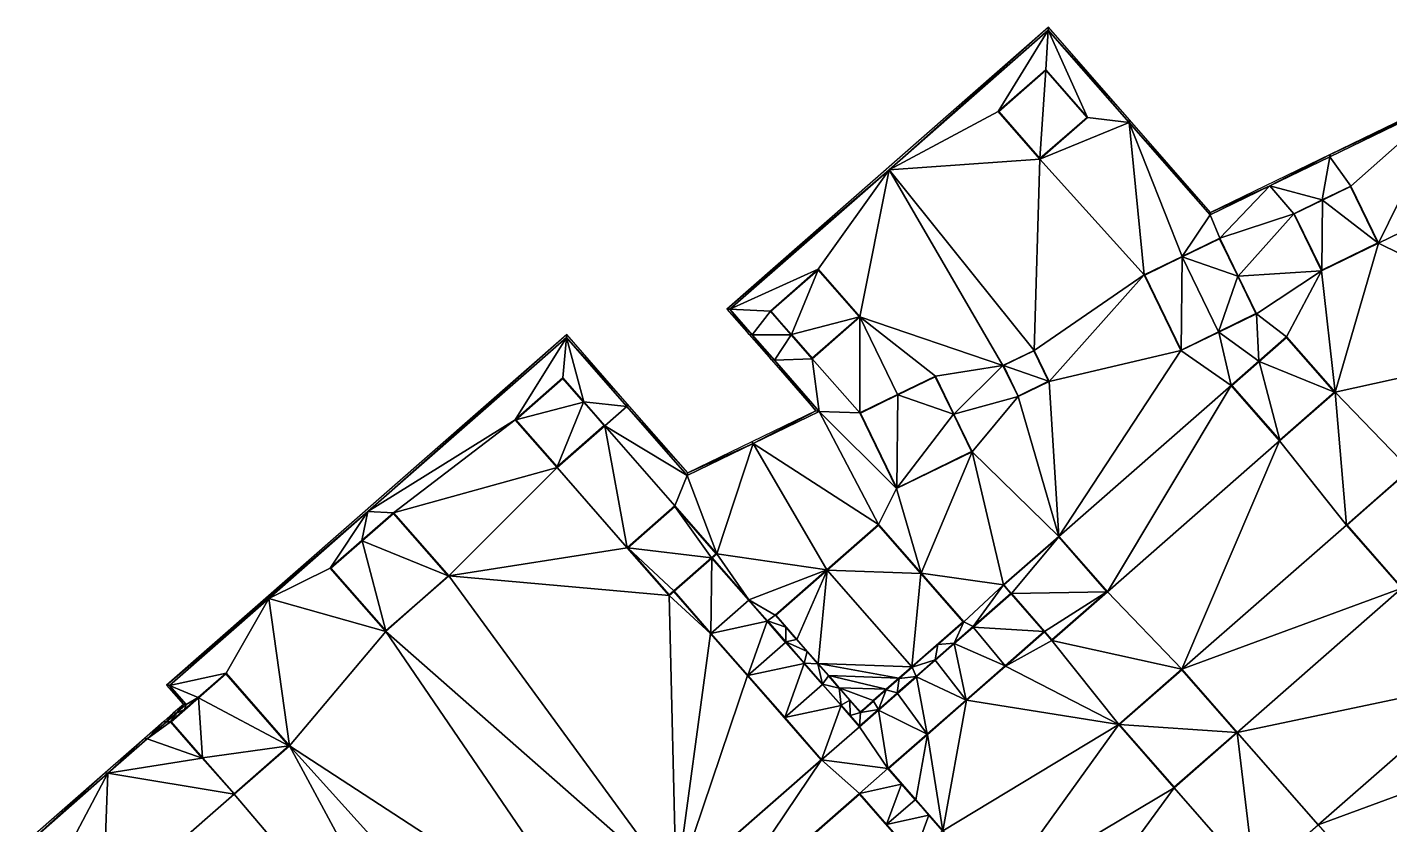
# Model space of a CAD drawing. Header units: metres. Extents: x 217325 to 217429, y 103029 to 103120.
# Drawn here: x 217343.44 to 217376.53, y 103091.67 to 103111.03 of the extents above; entities that cross this region are included whole.
import ezdxf

# ---------------------------------------------------------------- set-up
doc = ezdxf.new("R2010")
doc.units = ezdxf.units.M
doc.layers.add('_fondations', color=7, linetype='Continuous')

msp = doc.modelspace()

# ---------------------------------------------------------------- linework, layer by layer
at = {"layer": '_fondations', "color": 3, "true_color": 0x00ff00}
for points in [[(217364.367, 103107.57, 201.12), (217368.237, 103111.027, 201.12), (217360.43, 103104.188, 201.12)], [(217368.237, 103111.027, 201.12), (217364.367, 103107.57, 201.12), (217368.233, 103110.956, 201.12)], [(217368.237, 103111.027, 201.12), (217368.233, 103110.956, 201.12), (217370.206, 103108.779, 201.12)], [(217367.016, 103108.983, 201.12), (217368.233, 103110.956, 201.12), (217364.367, 103107.57, 201.12)], [(217368.174, 103109.997, 201.12), (217368.233, 103110.956, 201.12), (217367.016, 103108.983, 201.12)], [(217368.233, 103110.956, 201.12), (217368.174, 103109.997, 201.12), (217369.189, 103108.839, 201.12)], [(217369.189, 103108.839, 201.12), (217370.198, 103108.713, 201.12), (217368.233, 103110.956, 201.12)], [(217370.206, 103108.779, 201.12), (217368.233, 103110.956, 201.12), (217370.198, 103108.713, 201.12)], [(217368.173, 103109.983, 200.6), (217368.174, 103109.997, 201.12), (217367.016, 103108.983, 201.12)], [(217367.03, 103108.982, 200.6), (217368.173, 103109.983, 200.6), (217367.016, 103108.983, 201.12)], [(217368.173, 103109.983, 200.6), (217367.03, 103108.982, 200.6), (217368.032, 103107.838, 200.6)], [(217368.173, 103109.983, 200.6), (217368.032, 103107.838, 200.6), (217369.175, 103108.84, 200.6)], [(217368.173, 103109.983, 200.6), (217369.175, 103108.84, 200.6), (217368.174, 103109.997, 201.12)], [(217368.174, 103109.997, 201.12), (217369.175, 103108.84, 200.6), (217369.189, 103108.839, 201.12)], [(217375.581, 103107.172, 201.12), (217377.979, 103109.291, 201.12), (217375.071, 103107.881, 201.12)], [(217375.079, 103107.941, 201.12), (217375.071, 103107.881, 201.12), (217377.979, 103109.291, 201.12)], [(217377.979, 103109.291, 201.12), (217377.983, 103109.349, 201.12), (217375.079, 103107.941, 201.12)], [(217375.581, 103107.172, 201.12), (217376.253, 103105.786, 201.12), (217377.979, 103109.291, 201.12)], [(217376.253, 103105.786, 201.12), (217380.356, 103107.776, 201.12), (217377.979, 103109.291, 201.12)], [(217368.031, 103107.824, 201.12), (217367.016, 103108.983, 201.12), (217364.367, 103107.57, 201.12)], [(217367.03, 103108.982, 200.6), (217367.016, 103108.983, 201.12), (217368.031, 103107.824, 201.12)], [(217368.032, 103107.838, 200.6), (217367.03, 103108.982, 200.6), (217368.031, 103107.824, 201.12)], [(217368.032, 103107.838, 200.6), (217368.031, 103107.824, 201.12), (217369.189, 103108.839, 201.12)], [(217369.189, 103108.839, 201.12), (217368.031, 103107.824, 201.12), (217370.198, 103108.713, 201.12)], [(217368.031, 103107.824, 201.12), (217370.564, 103105.017, 201.12), (217370.198, 103108.713, 201.12)], [(217369.175, 103108.84, 200.6), (217368.032, 103107.838, 200.6), (217369.189, 103108.839, 201.12)], [(217370.198, 103108.713, 201.12), (217372.175, 103106.532, 201.12), (217370.206, 103108.779, 201.12)], [(217371.482, 103105.462, 201.12), (217372.163, 103106.471, 201.12), (217370.198, 103108.713, 201.12)], [(217372.175, 103106.532, 201.12), (217370.198, 103108.713, 201.12), (217372.163, 103106.471, 201.12)], [(217370.198, 103108.713, 201.12), (217370.564, 103105.017, 201.12), (217371.482, 103105.462, 201.12)], [(217367.89, 103103.186, 201.12), (217368.031, 103107.824, 201.12), (217364.367, 103107.57, 201.12)], [(217368.031, 103107.824, 201.12), (217367.89, 103103.186, 201.12), (217370.564, 103105.017, 201.12)], [(217373.617, 103107.176, 201.12), (217375.079, 103107.941, 201.12), (217372.175, 103106.532, 201.12)], [(217373.617, 103107.176, 201.12), (217375.071, 103107.881, 201.12), (217375.079, 103107.941, 201.12)], [(217375.071, 103107.881, 201.12), (217373.617, 103107.176, 201.12), (217374.888, 103106.836, 201.12)], [(217375.581, 103107.172, 201.12), (217375.071, 103107.881, 201.12), (217374.888, 103106.836, 201.12)], [(217376.253, 103105.786, 201.12), (217380.999, 103103.452, 201.12), (217380.356, 103107.776, 201.12)], [(217360.43, 103104.188, 201.12), (217360.501, 103104.184, 201.12), (217364.367, 103107.57, 201.12)], [(217362.645, 103105.155, 201.12), (217364.367, 103107.57, 201.12), (217360.501, 103104.184, 201.12)], [(217362.645, 103105.155, 201.12), (217363.66, 103103.996, 201.12), (217364.367, 103107.57, 201.12)], [(217363.66, 103103.996, 201.12), (217367.134, 103102.819, 201.12), (217364.367, 103107.57, 201.12)], [(217367.134, 103102.819, 201.12), (217367.89, 103103.186, 201.12), (217364.367, 103107.57, 201.12)], [(217372.4, 103105.907, 201.12), (217373.617, 103107.176, 201.12), (217372.163, 103106.471, 201.12)], [(217372.175, 103106.532, 201.12), (217372.163, 103106.471, 201.12), (217373.617, 103107.176, 201.12)], [(217372.4, 103105.907, 201.12), (217374.195, 103106.5, 201.12), (217373.617, 103107.176, 201.12)], [(217373.617, 103107.176, 201.12), (217374.195, 103106.5, 201.12), (217374.888, 103106.836, 201.12)], [(217375.576, 103107.159, 200.6), (217375.581, 103107.172, 201.12), (217374.888, 103106.836, 201.12)], [(217375.576, 103107.159, 200.6), (217374.888, 103106.836, 201.12), (217374.892, 103106.827, 200.6)], [(217376.239, 103105.791, 200.6), (217375.576, 103107.159, 200.6), (217374.892, 103106.827, 200.6)], [(217375.576, 103107.159, 200.6), (217376.239, 103105.791, 200.6), (217375.581, 103107.172, 201.12)], [(217376.239, 103105.791, 200.6), (217376.253, 103105.786, 201.12), (217375.581, 103107.172, 201.12)], [(217374.195, 103106.5, 201.12), (217374.208, 103106.495, 200.6), (217374.888, 103106.836, 201.12)], [(217374.888, 103106.836, 201.12), (217374.208, 103106.495, 200.6), (217374.892, 103106.827, 200.6)], [(217374.208, 103106.495, 200.6), (217374.872, 103105.128, 200.6), (217374.892, 103106.827, 200.6)], [(217374.872, 103105.128, 200.6), (217376.239, 103105.791, 200.6), (217374.892, 103106.827, 200.6)], [(217372.163, 103106.471, 201.12), (217371.482, 103105.462, 201.12), (217372.4, 103105.907, 201.12)], [(217374.195, 103106.5, 201.12), (217372.4, 103105.907, 201.12), (217372.845, 103104.989, 201.12)], [(217374.867, 103105.114, 201.12), (217374.195, 103106.5, 201.12), (217372.845, 103104.989, 201.12)], [(217374.208, 103106.495, 200.6), (217374.195, 103106.5, 201.12), (217374.867, 103105.114, 201.12)], [(217374.872, 103105.128, 200.6), (217374.208, 103106.495, 200.6), (217374.867, 103105.114, 201.12)], [(217372.395, 103105.893, 200.5), (217372.4, 103105.907, 201.12), (217371.482, 103105.462, 201.12)], [(217372.395, 103105.893, 200.5), (217371.482, 103105.462, 201.12), (217371.486, 103105.453, 200.5)], [(217372.395, 103105.893, 200.5), (217371.486, 103105.453, 200.5), (217372.836, 103104.985, 200.5)], [(217372.4, 103105.907, 201.12), (217372.395, 103105.893, 200.5), (217372.845, 103104.989, 201.12)], [(217372.845, 103104.989, 201.12), (217372.395, 103105.893, 200.5), (217372.836, 103104.985, 200.5)], [(217374.872, 103105.128, 200.6), (217374.867, 103105.114, 201.12), (217376.253, 103105.786, 201.12)], [(217376.253, 103105.786, 201.12), (217374.867, 103105.114, 201.12), (217375.198, 103102.167, 201.12)], [(217376.239, 103105.791, 200.6), (217374.872, 103105.128, 200.6), (217376.253, 103105.786, 201.12)], [(217380.999, 103103.452, 201.12), (217376.253, 103105.786, 201.12), (217375.198, 103102.167, 201.12)], [(217370.564, 103105.017, 201.12), (217370.577, 103105.012, 200.5), (217371.482, 103105.462, 201.12)], [(217371.482, 103105.462, 201.12), (217370.577, 103105.012, 200.5), (217371.486, 103105.453, 200.5)], [(217370.577, 103105.012, 200.5), (217371.459, 103103.194, 200.5), (217371.486, 103105.453, 200.5)], [(217371.486, 103105.453, 200.5), (217371.459, 103103.194, 200.5), (217372.368, 103103.635, 200.5)], [(217372.836, 103104.985, 200.5), (217371.486, 103105.453, 200.5), (217372.368, 103103.635, 200.5)], [(217362.645, 103105.155, 201.12), (217360.501, 103104.184, 201.12), (217361.487, 103104.14, 201.12)], [(217361.501, 103104.139, 200.6), (217362.645, 103105.155, 201.12), (217361.487, 103104.14, 201.12)], [(217361.501, 103104.139, 200.6), (217362.644, 103105.14, 200.6), (217362.645, 103105.155, 201.12)], [(217362.644, 103105.14, 200.6), (217361.501, 103104.139, 200.6), (217362.002, 103103.567, 200.6)], [(217363.646, 103103.997, 200.6), (217362.644, 103105.14, 200.6), (217362.002, 103103.567, 200.6)], [(217362.644, 103105.14, 200.6), (217363.66, 103103.996, 201.12), (217362.645, 103105.155, 201.12)], [(217362.644, 103105.14, 200.6), (217363.646, 103103.997, 200.6), (217363.66, 103103.996, 201.12)], [(217373.29, 103104.071, 201.12), (217374.867, 103105.114, 201.12), (217372.845, 103104.989, 201.12)], [(217374.867, 103105.114, 201.12), (217373.29, 103104.071, 201.12), (217374.019, 103103.514, 201.12)], [(217374.867, 103105.114, 201.12), (217374.019, 103103.514, 201.12), (217375.198, 103102.167, 201.12)], [(217367.89, 103103.186, 201.12), (217368.256, 103102.43, 201.12), (217370.564, 103105.017, 201.12)], [(217370.564, 103105.017, 201.12), (217368.256, 103102.43, 201.12), (217371.454, 103103.181, 201.12)], [(217370.577, 103105.012, 200.5), (217370.564, 103105.017, 201.12), (217371.454, 103103.181, 201.12)], [(217371.459, 103103.194, 200.5), (217370.577, 103105.012, 200.5), (217371.454, 103103.181, 201.12)], [(217373.276, 103104.076, 200.5), (217372.836, 103104.985, 200.5), (217372.368, 103103.635, 200.5)], [(217373.276, 103104.076, 200.5), (217372.845, 103104.989, 201.12), (217372.836, 103104.985, 200.5)], [(217373.276, 103104.076, 200.5), (217373.29, 103104.071, 201.12), (217372.845, 103104.989, 201.12)], [(217360.501, 103104.184, 201.12), (217360.43, 103104.188, 201.12), (217360.971, 103103.571, 201.12)], [(217361.487, 103104.14, 201.12), (217360.501, 103104.184, 201.12), (217361.044, 103103.564, 201.12)], [(217360.971, 103103.571, 201.12), (217361.044, 103103.564, 201.12), (217360.501, 103104.184, 201.12)], [(217361.044, 103103.564, 201.12), (217361.994, 103103.561, 201.12), (217361.487, 103104.14, 201.12)], [(217361.501, 103104.139, 200.6), (217361.487, 103104.14, 201.12), (217361.994, 103103.561, 201.12)], [(217361.501, 103104.139, 200.6), (217361.994, 103103.561, 201.12), (217362.002, 103103.567, 200.6)], [(217372.372, 103103.626, 201.12), (217373.276, 103104.076, 200.5), (217372.368, 103103.635, 200.5)], [(217373.276, 103104.076, 200.5), (217372.372, 103103.626, 201.12), (217373.29, 103104.071, 201.12)], [(217373.346, 103102.924, 201.12), (217373.29, 103104.071, 201.12), (217372.372, 103103.626, 201.12)], [(217373.29, 103104.071, 201.12), (217373.346, 103102.924, 201.12), (217374.019, 103103.514, 201.12)], [(217362.502, 103102.996, 200.6), (217363.646, 103103.997, 200.6), (217362.002, 103103.567, 200.6)], [(217363.66, 103103.996, 201.12), (217363.646, 103103.997, 200.6), (217362.501, 103102.981, 201.12)], [(217363.646, 103103.997, 200.6), (217362.502, 103102.996, 200.6), (217362.501, 103102.981, 201.12)], [(217363.66, 103103.996, 201.12), (217362.501, 103102.981, 201.12), (217363.658, 103101.667, 201.12)], [(217363.66, 103103.996, 201.12), (217363.658, 103101.667, 201.12), (217364.576, 103102.112, 201.12)], [(217365.494, 103102.557, 201.12), (217363.66, 103103.996, 201.12), (217364.576, 103102.112, 201.12)], [(217363.66, 103103.996, 201.12), (217365.494, 103102.557, 201.12), (217367.134, 103102.819, 201.12)], [(217356.54, 103103.569, 201.12), (217346.824, 103095.06, 201.12), (217351.715, 103099.277, 201.12)], [(217356.54, 103103.569, 201.12), (217351.715, 103099.277, 201.12), (217356.536, 103103.499, 201.12)], [(217355.291, 103101.501, 201.12), (217356.536, 103103.499, 201.12), (217351.715, 103099.277, 201.12)], [(217356.449, 103102.515, 201.12), (217356.536, 103103.499, 201.12), (217355.291, 103101.501, 201.12)], [(217356.536, 103103.499, 201.12), (217356.449, 103102.515, 201.12), (217356.957, 103101.936, 201.12)], [(217356.54, 103103.569, 201.12), (217356.536, 103103.499, 201.12), (217358.011, 103101.89, 201.12)], [(217356.957, 103101.936, 201.12), (217358.002, 103101.824, 201.12), (217356.536, 103103.499, 201.12)], [(217358.011, 103101.89, 201.12), (217356.536, 103103.499, 201.12), (217358.002, 103101.824, 201.12)], [(217361.511, 103102.954, 201.12), (217361.044, 103103.564, 201.12), (217360.971, 103103.571, 201.12)], [(217361.511, 103102.954, 201.12), (217361.587, 103102.944, 201.12), (217361.044, 103103.564, 201.12)], [(217361.994, 103103.561, 201.12), (217361.044, 103103.564, 201.12), (217361.587, 103102.944, 201.12)], [(217361.587, 103102.944, 201.12), (217362.501, 103102.981, 201.12), (217361.994, 103103.561, 201.12)], [(217361.994, 103103.561, 201.12), (217362.502, 103102.996, 200.6), (217362.002, 103103.567, 200.6)], [(217362.502, 103102.996, 200.6), (217361.994, 103103.561, 201.12), (217362.501, 103102.981, 201.12)], [(217371.454, 103103.181, 201.12), (217372.672, 103102.334, 201.12), (217372.372, 103103.626, 201.12)], [(217371.459, 103103.194, 200.5), (217371.454, 103103.181, 201.12), (217372.372, 103103.626, 201.12)], [(217371.459, 103103.194, 200.5), (217372.372, 103103.626, 201.12), (217372.368, 103103.635, 200.5)], [(217372.372, 103103.626, 201.12), (217372.672, 103102.334, 201.12), (217373.346, 103102.924, 201.12)], [(217374.018, 103103.5, 200.55), (217374.019, 103103.514, 201.12), (217373.346, 103102.924, 201.12)], [(217374.018, 103103.5, 200.55), (217373.346, 103102.924, 201.12), (217373.352, 103102.917, 200.55)], [(217375.184, 103102.168, 200.55), (217374.018, 103103.5, 200.55), (217373.352, 103102.917, 200.55)], [(217374.019, 103103.514, 201.12), (217374.018, 103103.5, 200.55), (217375.198, 103102.167, 201.12)], [(217374.018, 103103.5, 200.55), (217375.184, 103102.168, 200.55), (217375.198, 103102.167, 201.12)], [(217380.999, 103103.452, 201.12), (217375.198, 103102.167, 201.12), (217377.009, 103100.29, 201.12)], [(217367.885, 103103.173, 200.6), (217367.89, 103103.186, 201.12), (217367.134, 103102.819, 201.12)], [(217367.147, 103102.815, 200.6), (217367.885, 103103.173, 200.6), (217367.134, 103102.819, 201.12)], [(217367.885, 103103.173, 200.6), (217367.147, 103102.815, 200.6), (217368.243, 103102.435, 200.6)], [(217367.885, 103103.173, 200.6), (217368.243, 103102.435, 200.6), (217367.89, 103103.186, 201.12)], [(217367.89, 103103.186, 201.12), (217368.243, 103102.435, 200.6), (217368.256, 103102.43, 201.12)], [(217368.256, 103102.43, 201.12), (217368.49, 103098.671, 201.12), (217371.454, 103103.181, 201.12)], [(217371.454, 103103.181, 201.12), (217368.49, 103098.671, 201.12), (217372.672, 103102.334, 201.12)], [(217361.587, 103102.944, 201.12), (217361.511, 103102.954, 201.12), (217362.592, 103101.72, 201.12)], [(217362.501, 103102.981, 201.12), (217361.587, 103102.944, 201.12), (217362.673, 103101.704, 201.12)], [(217362.592, 103101.72, 201.12), (217362.673, 103101.704, 201.12), (217361.587, 103102.944, 201.12)], [(217362.501, 103102.981, 201.12), (217362.673, 103101.704, 201.12), (217363.658, 103101.667, 201.12)], [(217367.134, 103102.819, 201.12), (217365.494, 103102.557, 201.12), (217365.939, 103101.64, 201.12)], [(217367.501, 103102.064, 201.12), (217367.134, 103102.819, 201.12), (217365.939, 103101.64, 201.12)], [(217367.147, 103102.815, 200.6), (217367.134, 103102.819, 201.12), (217367.501, 103102.064, 201.12)], [(217367.147, 103102.815, 200.6), (217367.505, 103102.077, 200.6), (217368.243, 103102.435, 200.6)], [(217367.505, 103102.077, 200.6), (217367.147, 103102.815, 200.6), (217367.501, 103102.064, 201.12)], [(217372.672, 103102.334, 201.12), (217372.687, 103102.333, 200.55), (217373.346, 103102.924, 201.12)], [(217373.346, 103102.924, 201.12), (217372.687, 103102.333, 200.55), (217373.352, 103102.917, 200.55)], [(217372.687, 103102.333, 200.55), (217373.853, 103101.002, 200.55), (217373.352, 103102.917, 200.55)], [(217373.853, 103101.002, 200.55), (217375.184, 103102.168, 200.55), (217373.352, 103102.917, 200.55)], [(217356.448, 103102.501, 200.6), (217356.449, 103102.515, 201.12), (217355.291, 103101.501, 201.12)], [(217355.305, 103101.5, 200.6), (217356.448, 103102.501, 200.6), (217355.291, 103101.501, 201.12)], [(217356.448, 103102.501, 200.6), (217355.305, 103101.5, 200.6), (217356.949, 103101.929, 200.6)], [(217356.449, 103102.515, 201.12), (217356.448, 103102.501, 200.6), (217356.957, 103101.936, 201.12)], [(217356.957, 103101.936, 201.12), (217356.448, 103102.501, 200.6), (217356.949, 103101.929, 200.6)], [(217365.489, 103102.544, 200.5), (217365.494, 103102.557, 201.12), (217364.576, 103102.112, 201.12)], [(217365.489, 103102.544, 200.5), (217364.576, 103102.112, 201.12), (217364.58, 103102.103, 200.5)], [(217365.93, 103101.635, 200.5), (217365.489, 103102.544, 200.5), (217364.58, 103102.103, 200.5)], [(217365.494, 103102.557, 201.12), (217365.489, 103102.544, 200.5), (217365.939, 103101.64, 201.12)], [(217365.939, 103101.64, 201.12), (217365.489, 103102.544, 200.5), (217365.93, 103101.635, 200.5)], [(217367.505, 103102.077, 200.6), (217367.501, 103102.064, 201.12), (217368.256, 103102.43, 201.12)], [(217367.501, 103102.064, 201.12), (217368.49, 103098.671, 201.12), (217368.256, 103102.43, 201.12)], [(217368.243, 103102.435, 200.6), (217367.505, 103102.077, 200.6), (217368.256, 103102.43, 201.12)], [(217363.658, 103101.667, 201.12), (217363.672, 103101.663, 200.5), (217364.576, 103102.112, 201.12)], [(217364.576, 103102.112, 201.12), (217363.672, 103101.663, 200.5), (217364.58, 103102.103, 200.5)], [(217363.672, 103101.663, 200.5), (217364.553, 103099.845, 200.5), (217364.58, 103102.103, 200.5)], [(217364.553, 103099.845, 200.5), (217365.93, 103101.635, 200.5), (217364.58, 103102.103, 200.5)], [(217368.49, 103098.671, 201.12), (217369.669, 103097.325, 201.12), (217372.672, 103102.334, 201.12)], [(217372.672, 103102.334, 201.12), (217369.669, 103097.325, 201.12), (217373.852, 103100.988, 201.12)], [(217373.853, 103101.002, 200.55), (217372.672, 103102.334, 201.12), (217373.852, 103100.988, 201.12)], [(217373.853, 103101.002, 200.55), (217372.687, 103102.333, 200.55), (217372.672, 103102.334, 201.12)], [(217375.184, 103102.168, 200.55), (217373.853, 103101.002, 200.55), (217373.852, 103100.988, 201.12)], [(217375.184, 103102.168, 200.55), (217373.852, 103100.988, 201.12), (217375.198, 103102.167, 201.12)], [(217375.198, 103102.167, 201.12), (217373.852, 103100.988, 201.12), (217375.474, 103098.946, 201.12)], [(217377.009, 103100.29, 201.12), (217375.198, 103102.167, 201.12), (217375.474, 103098.946, 201.12)], [(217355.305, 103101.5, 200.6), (217356.306, 103100.356, 200.6), (217356.949, 103101.929, 200.6)], [(217356.306, 103100.356, 200.6), (217357.45, 103101.358, 200.6), (217356.949, 103101.929, 200.6)], [(217357.45, 103101.358, 200.6), (217356.957, 103101.936, 201.12), (217356.949, 103101.929, 200.6)], [(217357.45, 103101.358, 200.6), (217357.464, 103101.357, 201.12), (217356.957, 103101.936, 201.12)], [(217358.002, 103101.824, 201.12), (217356.957, 103101.936, 201.12), (217357.464, 103101.357, 201.12)], [(217357.464, 103101.357, 201.12), (217359.469, 103100.15, 201.12), (217358.002, 103101.824, 201.12)], [(217358.002, 103101.824, 201.12), (217359.481, 103100.212, 201.12), (217358.011, 103101.89, 201.12)], [(217359.481, 103100.212, 201.12), (217358.002, 103101.824, 201.12), (217359.469, 103100.15, 201.12)], [(217366.384, 103100.722, 201.12), (217367.501, 103102.064, 201.12), (217365.939, 103101.64, 201.12)], [(217366.384, 103100.722, 201.12), (217368.49, 103098.671, 201.12), (217367.501, 103102.064, 201.12)], [(217352.335, 103099.244, 201.12), (217355.291, 103101.501, 201.12), (217351.715, 103099.277, 201.12)], [(217355.291, 103101.501, 201.12), (217352.335, 103099.244, 201.12), (217356.305, 103100.342, 201.12)], [(217355.305, 103101.5, 200.6), (217355.291, 103101.501, 201.12), (217356.305, 103100.342, 201.12)], [(217356.306, 103100.356, 200.6), (217355.305, 103101.5, 200.6), (217356.305, 103100.342, 201.12)], [(217361.071, 103100.927, 201.12), (217362.592, 103101.72, 201.12), (217361.036, 103100.966, 201.12)], [(217362.673, 103101.704, 201.12), (217362.592, 103101.72, 201.12), (217361.071, 103100.927, 201.12)], [(217364.115, 103098.961, 201.12), (217362.673, 103101.704, 201.12), (217361.071, 103100.927, 201.12)], [(217362.673, 103101.704, 201.12), (217364.115, 103098.961, 201.12), (217364.548, 103099.832, 201.12)], [(217363.658, 103101.667, 201.12), (217362.673, 103101.704, 201.12), (217364.548, 103099.832, 201.12)], [(217363.672, 103101.663, 200.5), (217363.658, 103101.667, 201.12), (217364.548, 103099.832, 201.12)], [(217364.553, 103099.845, 200.5), (217363.672, 103101.663, 200.5), (217364.548, 103099.832, 201.12)], [(217364.553, 103099.845, 200.5), (217366.371, 103100.727, 200.5), (217365.93, 103101.635, 200.5)], [(217366.371, 103100.727, 200.5), (217365.939, 103101.64, 201.12), (217365.93, 103101.635, 200.5)], [(217366.371, 103100.727, 200.5), (217366.384, 103100.722, 201.12), (217365.939, 103101.64, 201.12)], [(217356.306, 103100.356, 200.6), (217356.305, 103100.342, 201.12), (217357.464, 103101.357, 201.12)], [(217356.305, 103100.342, 201.12), (217358.012, 103098.394, 201.12), (217357.464, 103101.357, 201.12)], [(217357.45, 103101.358, 200.6), (217356.306, 103100.356, 200.6), (217357.464, 103101.357, 201.12)], [(217359.17, 103099.409, 201.12), (217359.469, 103100.15, 201.12), (217357.464, 103101.357, 201.12)], [(217358.012, 103098.394, 201.12), (217359.17, 103099.409, 201.12), (217357.464, 103101.357, 201.12)], [(217359.481, 103100.212, 201.12), (217359.469, 103100.15, 201.12), (217361.071, 103100.927, 201.12)], [(217359.469, 103100.15, 201.12), (217360.185, 103098.25, 201.12), (217361.071, 103100.927, 201.12)], [(217359.481, 103100.212, 201.12), (217361.071, 103100.927, 201.12), (217361.036, 103100.966, 201.12)], [(217361.071, 103100.927, 201.12), (217360.185, 103098.25, 201.12), (217362.859, 103097.86, 201.12)], [(217364.115, 103098.961, 201.12), (217361.071, 103100.927, 201.12), (217362.859, 103097.86, 201.12)], [(217373.852, 103100.988, 201.12), (217369.669, 103097.325, 201.12), (217371.48, 103095.447, 201.12)], [(217373.852, 103100.988, 201.12), (217371.48, 103095.447, 201.12), (217375.474, 103098.946, 201.12)], [(217366.384, 103100.722, 201.12), (217364.548, 103099.832, 201.12), (217365.15, 103097.78, 201.12)], [(217364.553, 103099.845, 200.5), (217364.548, 103099.832, 201.12), (217366.384, 103100.722, 201.12)], [(217366.371, 103100.727, 200.5), (217364.553, 103099.845, 200.5), (217366.384, 103100.722, 201.12)], [(217367.143, 103097.492, 201.12), (217366.384, 103100.722, 201.12), (217365.15, 103097.78, 201.12)], [(217367.143, 103097.492, 201.12), (217368.49, 103098.671, 201.12), (217366.384, 103100.722, 201.12)], [(217352.335, 103099.244, 201.12), (217353.679, 103097.71, 201.12), (217356.305, 103100.342, 201.12)], [(217353.679, 103097.71, 201.12), (217358.012, 103098.394, 201.12), (217356.305, 103100.342, 201.12)], [(217360.185, 103098.25, 201.12), (217359.469, 103100.15, 201.12), (217359.17, 103099.409, 201.12)], [(217377.008, 103100.276, 200.65), (217377.009, 103100.29, 201.12), (217375.474, 103098.946, 201.12)], [(217375.488, 103098.945, 200.65), (217377.008, 103100.276, 200.65), (217375.474, 103098.946, 201.12)], [(217377.008, 103100.276, 200.65), (217375.488, 103098.945, 200.65), (217376.819, 103097.425, 200.65)], [(217364.548, 103099.832, 201.12), (217364.115, 103098.961, 201.12), (217365.15, 103097.78, 201.12)], [(217351.715, 103099.277, 201.12), (217346.824, 103095.06, 201.12), (217349.305, 103097.166, 201.12)], [(217350.8, 103097.9, 201.12), (217351.715, 103099.277, 201.12), (217349.305, 103097.166, 201.12)], [(217351.715, 103099.277, 201.12), (217350.8, 103097.9, 201.12), (217351.568, 103098.572, 201.12)], [(217351.715, 103099.277, 201.12), (217351.568, 103098.572, 201.12), (217352.335, 103099.244, 201.12)], [(217352.334, 103099.23, 200.5), (217352.335, 103099.244, 201.12), (217351.568, 103098.572, 201.12)], [(217352.334, 103099.23, 200.5), (217351.568, 103098.572, 201.12), (217351.574, 103098.565, 200.5)], [(217353.665, 103097.711, 200.5), (217352.334, 103099.23, 200.5), (217351.574, 103098.565, 200.5)], [(217352.334, 103099.23, 200.5), (217353.665, 103097.711, 200.5), (217352.335, 103099.244, 201.12)], [(217352.335, 103099.244, 201.12), (217353.665, 103097.711, 200.5), (217353.679, 103097.71, 201.12)], [(217358.026, 103098.393, 200.6), (217359.17, 103099.409, 201.12), (217358.012, 103098.394, 201.12)], [(217358.026, 103098.393, 200.6), (217359.169, 103099.394, 200.6), (217359.17, 103099.409, 201.12)], [(217359.169, 103099.394, 200.6), (217358.026, 103098.393, 200.6), (217360.058, 103098.152, 200.6)], [(217359.169, 103099.394, 200.6), (217360.185, 103098.25, 201.12), (217359.17, 103099.409, 201.12)], [(217359.169, 103099.394, 200.6), (217360.171, 103098.251, 200.6), (217360.185, 103098.25, 201.12)], [(217360.171, 103098.251, 200.6), (217359.169, 103099.394, 200.6), (217360.058, 103098.152, 200.6)], [(217364.114, 103098.947, 200.15), (217364.115, 103098.961, 201.12), (217362.859, 103097.86, 201.12)], [(217364.114, 103098.947, 200.15), (217362.859, 103097.86, 201.12), (217362.866, 103097.853, 200.15)], [(217364.114, 103098.947, 200.15), (217362.866, 103097.853, 200.15), (217365.142, 103097.773, 200.15)], [(217364.115, 103098.961, 201.12), (217364.114, 103098.947, 200.15), (217365.15, 103097.78, 201.12)], [(217365.15, 103097.78, 201.12), (217364.114, 103098.947, 200.15), (217365.142, 103097.773, 200.15)], [(217375.474, 103098.946, 201.12), (217371.48, 103095.447, 201.12), (217376.818, 103097.411, 201.12)], [(217375.488, 103098.945, 200.65), (217375.474, 103098.946, 201.12), (217376.818, 103097.411, 201.12)], [(217376.819, 103097.425, 200.65), (217375.488, 103098.945, 200.65), (217376.818, 103097.411, 201.12)], [(217350.8, 103097.9, 201.12), (217350.815, 103097.899, 200.5), (217351.568, 103098.572, 201.12)], [(217351.568, 103098.572, 201.12), (217350.815, 103097.899, 200.5), (217351.574, 103098.565, 200.5)], [(217350.815, 103097.899, 200.5), (217352.145, 103096.38, 200.5), (217351.574, 103098.565, 200.5)], [(217352.145, 103096.38, 200.5), (217353.665, 103097.711, 200.5), (217351.574, 103098.565, 200.5)], [(217367.157, 103097.491, 200.45), (217368.49, 103098.671, 201.12), (217367.143, 103097.492, 201.12)], [(217367.157, 103097.491, 200.45), (217368.489, 103098.657, 200.45), (217368.49, 103098.671, 201.12)], [(217368.489, 103098.657, 200.45), (217367.157, 103097.491, 200.45), (217367.339, 103097.284, 200.45)], [(217369.655, 103097.326, 200.45), (217368.489, 103098.657, 200.45), (217367.339, 103097.284, 200.45)], [(217368.489, 103098.657, 200.45), (217369.669, 103097.325, 201.12), (217368.49, 103098.671, 201.12)], [(217368.489, 103098.657, 200.45), (217369.655, 103097.326, 200.45), (217369.669, 103097.325, 201.12)], [(217359.026, 103097.235, 201.12), (217358.012, 103098.394, 201.12), (217353.679, 103097.71, 201.12)], [(217359.027, 103097.249, 200.6), (217358.026, 103098.393, 200.6), (217358.012, 103098.394, 201.12)], [(217359.027, 103097.249, 200.6), (217358.012, 103098.394, 201.12), (217359.026, 103097.235, 201.12)], [(217360.058, 103098.152, 200.6), (217358.026, 103098.393, 200.6), (217359.14, 103097.348, 200.6)], [(217358.026, 103098.393, 200.6), (217359.027, 103097.249, 200.6), (217359.14, 103097.348, 200.6)], [(217359.147, 103097.341, 200.75), (217360.058, 103098.152, 200.6), (217359.14, 103097.348, 200.6)], [(217359.147, 103097.341, 200.75), (217360.065, 103098.145, 200.75), (217360.058, 103098.152, 200.6)], [(217360.065, 103098.145, 200.75), (217359.147, 103097.341, 200.75), (217360.043, 103096.318, 200.75)], [(217360.961, 103097.122, 200.75), (217360.065, 103098.145, 200.75), (217360.043, 103096.318, 200.75)], [(217360.072, 103098.151, 201.12), (217360.171, 103098.251, 200.6), (217360.058, 103098.152, 200.6)], [(217360.065, 103098.145, 200.75), (217360.072, 103098.151, 201.12), (217360.058, 103098.152, 200.6)], [(217360.072, 103098.151, 201.12), (217360.065, 103098.145, 200.75), (217360.966, 103097.13, 201.12)], [(217360.065, 103098.145, 200.75), (217360.961, 103097.122, 200.75), (217360.966, 103097.13, 201.12)], [(217360.171, 103098.251, 200.6), (217360.072, 103098.151, 201.12), (217360.185, 103098.25, 201.12)], [(217360.185, 103098.25, 201.12), (217360.072, 103098.151, 201.12), (217360.966, 103097.13, 201.12)], [(217360.185, 103098.25, 201.12), (217360.966, 103097.13, 201.12), (217362.859, 103097.86, 201.12)], [(217352.145, 103096.366, 201.12), (217350.8, 103097.9, 201.12), (217349.305, 103097.166, 201.12)], [(217350.815, 103097.899, 200.5), (217350.8, 103097.9, 201.12), (217352.145, 103096.366, 201.12)], [(217352.145, 103096.38, 200.5), (217350.815, 103097.899, 200.5), (217352.145, 103096.366, 201.12)], [(217360.966, 103097.13, 201.12), (217361.603, 103096.76, 201.12), (217362.859, 103097.86, 201.12)], [(217361.617, 103096.759, 200.15), (217362.859, 103097.86, 201.12), (217361.603, 103096.76, 201.12)], [(217362.859, 103097.86, 201.12), (217361.617, 103096.759, 200.15), (217362.866, 103097.853, 200.15)], [(217362.866, 103097.853, 200.15), (217361.617, 103096.759, 200.15), (217362.131, 103096.172, 200.15)], [(217362.866, 103097.853, 200.15), (217362.131, 103096.172, 200.15), (217362.645, 103095.586, 200.15)], [(217364.921, 103095.506, 200.15), (217362.866, 103097.853, 200.15), (217362.645, 103095.586, 200.15)], [(217365.142, 103097.773, 200.15), (217362.866, 103097.853, 200.15), (217364.921, 103095.506, 200.15)], [(217366.17, 103096.6, 200.15), (217365.15, 103097.78, 201.12), (217365.142, 103097.773, 200.15)], [(217366.17, 103096.6, 200.15), (217366.184, 103096.599, 201.12), (217365.15, 103097.78, 201.12)], [(217367.143, 103097.492, 201.12), (217365.15, 103097.78, 201.12), (217366.184, 103096.599, 201.12)], [(217353.665, 103097.711, 200.5), (217352.145, 103096.38, 200.5), (217353.679, 103097.71, 201.12)], [(217352.145, 103096.38, 200.5), (217352.145, 103096.366, 201.12), (217353.679, 103097.71, 201.12)], [(217353.679, 103097.71, 201.12), (217352.145, 103096.366, 201.12), (217359.196, 103090.166, 201.12)], [(217359.026, 103097.235, 201.12), (217353.679, 103097.71, 201.12), (217359.196, 103090.166, 201.12)], [(217365.142, 103097.773, 200.15), (217364.921, 103095.506, 200.15), (217366.17, 103096.6, 200.15)], [(217367.143, 103097.492, 201.12), (217366.184, 103096.599, 201.12), (217366.406, 103096.48, 201.12)], [(217367.325, 103097.285, 201.12), (217367.143, 103097.492, 201.12), (217366.406, 103096.48, 201.12)], [(217367.157, 103097.491, 200.45), (217367.143, 103097.492, 201.12), (217367.325, 103097.285, 201.12)], [(217367.157, 103097.491, 200.45), (217367.325, 103097.285, 201.12), (217367.339, 103097.284, 200.45)], [(217346.824, 103095.06, 201.12), (217346.895, 103095.055, 201.12), (217349.305, 103097.166, 201.12)], [(217346.895, 103095.055, 201.12), (217348.268, 103095.35, 201.12), (217349.305, 103097.166, 201.12)], [(217348.268, 103095.35, 201.12), (217349.81, 103093.59, 201.12), (217349.305, 103097.166, 201.12)], [(217349.81, 103093.59, 201.12), (217352.145, 103096.366, 201.12), (217349.305, 103097.166, 201.12)], [(217359.027, 103097.249, 200.6), (217359.026, 103097.235, 201.12), (217359.139, 103097.334, 201.12)], [(217359.139, 103097.334, 201.12), (217359.026, 103097.235, 201.12), (217360.034, 103096.313, 201.12)], [(217359.026, 103097.235, 201.12), (217359.196, 103090.166, 201.12), (217360.034, 103096.313, 201.12)], [(217359.027, 103097.249, 200.6), (217359.139, 103097.334, 201.12), (217359.14, 103097.348, 200.6)], [(217359.139, 103097.334, 201.12), (217359.147, 103097.341, 200.75), (217359.14, 103097.348, 200.6)], [(217359.147, 103097.341, 200.75), (217359.139, 103097.334, 201.12), (217360.034, 103096.313, 201.12)], [(217360.043, 103096.318, 200.75), (217359.147, 103097.341, 200.75), (217360.034, 103096.313, 201.12)], [(217360.961, 103097.122, 200.75), (217360.043, 103096.318, 200.75), (217361.409, 103096.61, 200.75)], [(217360.966, 103097.13, 201.12), (217360.961, 103097.122, 200.75), (217361.414, 103096.619, 201.12)], [(217361.414, 103096.619, 201.12), (217360.961, 103097.122, 200.75), (217361.409, 103096.61, 200.75)], [(217361.603, 103096.76, 201.12), (217360.966, 103097.13, 201.12), (217361.414, 103096.619, 201.12)], [(217367.331, 103097.277, 200.75), (217367.325, 103097.285, 201.12), (217366.406, 103096.48, 201.12)], [(217366.411, 103096.471, 200.75), (217367.331, 103097.277, 200.75), (217366.406, 103096.48, 201.12)], [(217368.135, 103096.36, 200.75), (217367.331, 103097.277, 200.75), (217366.411, 103096.471, 200.75)], [(217367.325, 103097.285, 201.12), (217367.331, 103097.277, 200.75), (217367.339, 103097.284, 200.45)], [(217367.339, 103097.284, 200.45), (217367.331, 103097.277, 200.75), (217368.142, 103096.366, 200.45)], [(217367.331, 103097.277, 200.75), (217368.135, 103096.36, 200.75), (217368.142, 103096.366, 200.45)], [(217369.655, 103097.326, 200.45), (217367.339, 103097.284, 200.45), (217368.142, 103096.366, 200.45)], [(217368.324, 103096.159, 200.45), (217369.655, 103097.326, 200.45), (217368.142, 103096.366, 200.45)], [(217369.655, 103097.326, 200.45), (217368.324, 103096.159, 200.45), (217368.323, 103096.145, 201.12)], [(217369.655, 103097.326, 200.45), (217368.323, 103096.145, 201.12), (217369.669, 103097.325, 201.12)], [(217369.669, 103097.325, 201.12), (217368.323, 103096.145, 201.12), (217371.48, 103095.447, 201.12)], [(217371.48, 103095.447, 201.12), (217372.824, 103093.913, 201.12), (217376.818, 103097.411, 201.12)], [(217376.818, 103097.411, 201.12), (217372.824, 103093.913, 201.12), (217378.782, 103095.169, 201.12)], [(217360.043, 103096.318, 200.75), (217360.939, 103095.295, 200.75), (217361.409, 103096.61, 200.75)], [(217360.939, 103095.295, 200.75), (217361.857, 103096.098, 200.75), (217361.409, 103096.61, 200.75)], [(217361.409, 103096.61, 200.75), (217361.861, 103096.109, 201.12), (217361.414, 103096.619, 201.12)], [(217361.857, 103096.098, 200.75), (217361.861, 103096.109, 201.12), (217361.409, 103096.61, 200.75)], [(217361.414, 103096.619, 201.12), (217361.861, 103096.465, 201.12), (217361.603, 103096.76, 201.12)], [(217361.861, 103096.465, 201.12), (217361.414, 103096.619, 201.12), (217361.861, 103096.109, 201.12)], [(217361.617, 103096.759, 200.15), (217361.603, 103096.76, 201.12), (217361.861, 103096.465, 201.12)], [(217361.861, 103096.465, 201.12), (217362.131, 103096.172, 200.15), (217361.617, 103096.759, 200.15)], [(217361.861, 103096.109, 201.12), (217362.12, 103096.17, 201.12), (217361.861, 103096.465, 201.12)], [(217361.861, 103096.465, 201.12), (217362.12, 103096.17, 201.12), (217362.131, 103096.172, 200.15)], [(217365.556, 103096.048, 201.12), (217366.17, 103096.6, 200.15), (217364.921, 103095.506, 200.15)], [(217366.17, 103096.6, 200.15), (217365.556, 103096.048, 201.12), (217366.184, 103096.599, 201.12)], [(217365.946, 103096.078, 201.12), (217366.184, 103096.599, 201.12), (217365.556, 103096.048, 201.12)], [(217366.184, 103096.599, 201.12), (217365.946, 103096.078, 201.12), (217366.406, 103096.48, 201.12)], [(217366.411, 103096.471, 200.75), (217366.406, 103096.48, 201.12), (217365.946, 103096.078, 201.12)], [(217366.411, 103096.471, 200.75), (217365.946, 103096.078, 201.12), (217365.95, 103096.068, 200.75)], [(217366.411, 103096.471, 200.75), (217365.95, 103096.068, 200.75), (217367.186, 103095.529, 200.75)], [(217368.135, 103096.36, 200.75), (217366.411, 103096.471, 200.75), (217367.186, 103095.529, 200.75)], [(217352.145, 103096.366, 201.12), (217349.81, 103093.59, 201.12), (217357.436, 103088.624, 201.12)], [(217359.196, 103090.166, 201.12), (217352.145, 103096.366, 201.12), (217357.436, 103088.624, 201.12)], [(217359.196, 103090.166, 201.12), (217360.928, 103095.292, 201.12), (217360.034, 103096.313, 201.12)], [(217360.928, 103095.292, 201.12), (217360.043, 103096.318, 200.75), (217360.034, 103096.313, 201.12)], [(217360.928, 103095.292, 201.12), (217360.939, 103095.295, 200.75), (217360.043, 103096.318, 200.75)], [(217362.12, 103096.17, 201.12), (217361.861, 103096.109, 201.12), (217362.379, 103095.874, 201.12)], [(217362.131, 103096.172, 200.15), (217362.12, 103096.17, 201.12), (217362.379, 103095.874, 201.12)], [(217362.379, 103095.874, 201.12), (217362.645, 103095.586, 200.15), (217362.131, 103096.172, 200.15)], [(217368.135, 103096.36, 200.75), (217367.186, 103095.529, 200.75), (217367.195, 103095.523, 201.12)], [(217368.142, 103096.352, 201.12), (217368.135, 103096.36, 200.75), (217367.195, 103095.523, 201.12)], [(217368.323, 103096.145, 201.12), (217368.142, 103096.352, 201.12), (217367.195, 103095.523, 201.12)], [(217369.945, 103094.103, 201.12), (217368.323, 103096.145, 201.12), (217367.195, 103095.523, 201.12)], [(217368.135, 103096.36, 200.75), (217368.142, 103096.352, 201.12), (217368.142, 103096.366, 200.45)], [(217368.142, 103096.352, 201.12), (217368.324, 103096.159, 200.45), (217368.142, 103096.366, 200.45)], [(217368.324, 103096.159, 200.45), (217368.142, 103096.352, 201.12), (217368.323, 103096.145, 201.12)], [(217371.48, 103095.447, 201.12), (217368.323, 103096.145, 201.12), (217369.945, 103094.103, 201.12)], [(217361.857, 103096.098, 200.75), (217360.939, 103095.295, 200.75), (217362.305, 103095.587, 200.75)], [(217361.857, 103096.098, 200.75), (217362.308, 103095.598, 201.12), (217361.861, 103096.109, 201.12)], [(217361.857, 103096.098, 200.75), (217362.305, 103095.587, 200.75), (217362.308, 103095.598, 201.12)], [(217362.379, 103095.874, 201.12), (217361.861, 103096.109, 201.12), (217362.308, 103095.598, 201.12)], [(217362.308, 103095.598, 201.12), (217362.637, 103095.579, 201.12), (217362.379, 103095.874, 201.12)], [(217362.637, 103095.579, 201.12), (217362.645, 103095.586, 200.15), (217362.379, 103095.874, 201.12)], [(217364.921, 103095.506, 200.15), (217364.928, 103095.498, 201.12), (217365.556, 103096.048, 201.12)], [(217365.487, 103095.676, 201.12), (217365.556, 103096.048, 201.12), (217364.928, 103095.498, 201.12)], [(217365.556, 103096.048, 201.12), (217365.487, 103095.676, 201.12), (217365.946, 103096.078, 201.12)], [(217365.95, 103096.068, 200.75), (217365.946, 103096.078, 201.12), (217365.487, 103095.676, 201.12)], [(217365.487, 103095.676, 201.12), (217365.49, 103095.665, 200.75), (217365.95, 103096.068, 200.75)], [(217365.49, 103095.665, 200.75), (217366.237, 103094.698, 200.75), (217365.95, 103096.068, 200.75)], [(217365.95, 103096.068, 200.75), (217366.237, 103094.698, 200.75), (217367.186, 103095.529, 200.75)], [(217360.939, 103095.295, 200.75), (217361.835, 103094.272, 200.75), (217362.305, 103095.587, 200.75)], [(217361.835, 103094.272, 200.75), (217362.753, 103095.075, 200.75), (217362.305, 103095.587, 200.75)], [(217362.305, 103095.587, 200.75), (217362.755, 103095.088, 201.12), (217362.308, 103095.598, 201.12)], [(217362.753, 103095.075, 200.75), (217362.755, 103095.088, 201.12), (217362.305, 103095.587, 200.75)], [(217362.637, 103095.579, 201.12), (217362.308, 103095.598, 201.12), (217362.755, 103095.088, 201.12)], [(217362.645, 103095.586, 200.15), (217362.637, 103095.579, 201.12), (217362.902, 103095.292, 200.15)], [(217362.637, 103095.579, 201.12), (217362.755, 103095.088, 201.12), (217362.896, 103095.284, 201.12)], [(217362.637, 103095.579, 201.12), (217362.896, 103095.284, 201.12), (217362.902, 103095.292, 200.15)], [(217364.609, 103095.232, 200.15), (217362.645, 103095.586, 200.15), (217362.902, 103095.292, 200.15)], [(217364.921, 103095.506, 200.15), (217362.645, 103095.586, 200.15), (217364.609, 103095.232, 200.15)], [(217364.928, 103095.498, 201.12), (217364.921, 103095.506, 200.15), (217364.609, 103095.232, 200.15)], [(217364.614, 103095.223, 201.12), (217364.928, 103095.498, 201.12), (217364.609, 103095.232, 200.15)], [(217365.028, 103095.273, 201.12), (217364.928, 103095.498, 201.12), (217364.614, 103095.223, 201.12)], [(217364.928, 103095.498, 201.12), (217365.028, 103095.273, 201.12), (217365.487, 103095.676, 201.12)], [(217365.49, 103095.665, 200.75), (217365.487, 103095.676, 201.12), (217365.028, 103095.273, 201.12)], [(217365.49, 103095.665, 200.75), (217365.028, 103095.273, 201.12), (217365.03, 103095.262, 200.75)], [(217366.237, 103094.698, 200.75), (217365.49, 103095.665, 200.75), (217365.03, 103095.262, 200.75)], [(217366.237, 103094.698, 200.75), (217366.248, 103094.693, 201.12), (217367.186, 103095.529, 200.75)], [(217367.186, 103095.529, 200.75), (217366.248, 103094.693, 201.12), (217367.195, 103095.523, 201.12)], [(217366.248, 103094.693, 201.12), (217369.945, 103094.103, 201.12), (217367.195, 103095.523, 201.12)], [(217348.268, 103095.35, 201.12), (217346.895, 103095.055, 201.12), (217347.595, 103094.761, 201.12)], [(217348.267, 103095.336, 200.55), (217348.268, 103095.35, 201.12), (217347.595, 103094.761, 201.12)], [(217347.602, 103094.753, 200.55), (217348.267, 103095.336, 200.55), (217347.595, 103094.761, 201.12)], [(217349.796, 103093.591, 200.55), (217348.267, 103095.336, 200.55), (217347.602, 103094.753, 200.55)], [(217348.267, 103095.336, 200.55), (217349.796, 103093.591, 200.55), (217348.268, 103095.35, 201.12)], [(217348.268, 103095.35, 201.12), (217349.796, 103093.591, 200.55), (217349.81, 103093.59, 201.12)], [(217359.196, 103090.166, 201.12), (217362.717, 103093.249, 201.12), (217360.928, 103095.292, 201.12)], [(217361.835, 103094.272, 200.75), (217360.939, 103095.295, 200.75), (217360.928, 103095.292, 201.12)], [(217361.835, 103094.272, 200.75), (217360.928, 103095.292, 201.12), (217362.717, 103093.249, 201.12)], [(217362.755, 103095.088, 201.12), (217363.154, 103094.989, 201.12), (217362.896, 103095.284, 201.12)], [(217362.896, 103095.284, 201.12), (217363.159, 103094.999, 200.15), (217362.902, 103095.292, 200.15)], [(217363.159, 103094.999, 200.15), (217362.896, 103095.284, 201.12), (217363.154, 103094.989, 201.12)], [(217363.159, 103094.999, 200.15), (217364.297, 103094.959, 200.15), (217362.902, 103095.292, 200.15)], [(217364.297, 103094.959, 200.15), (217364.609, 103095.232, 200.15), (217362.902, 103095.292, 200.15)], [(217364.297, 103094.959, 200.15), (217364.614, 103095.223, 201.12), (217364.609, 103095.232, 200.15)], [(217364.297, 103094.959, 200.15), (217364.3, 103094.948, 201.12), (217364.614, 103095.223, 201.12)], [(217364.568, 103094.871, 201.12), (217364.614, 103095.223, 201.12), (217364.3, 103094.948, 201.12)], [(217364.614, 103095.223, 201.12), (217364.568, 103094.871, 201.12), (217365.028, 103095.273, 201.12)], [(217365.03, 103095.262, 200.75), (217365.028, 103095.273, 201.12), (217364.568, 103094.871, 201.12)], [(217364.568, 103094.871, 201.12), (217364.569, 103094.859, 200.75), (217365.03, 103095.262, 200.75)], [(217364.569, 103094.859, 200.75), (217365.289, 103093.867, 200.75), (217365.03, 103095.262, 200.75)], [(217365.03, 103095.262, 200.75), (217365.289, 103093.867, 200.75), (217366.237, 103094.698, 200.75)], [(217369.959, 103094.102, 200.65), (217371.48, 103095.447, 201.12), (217369.945, 103094.103, 201.12)], [(217369.959, 103094.102, 200.65), (217371.479, 103095.433, 200.65), (217371.48, 103095.447, 201.12)], [(217371.479, 103095.433, 200.65), (217369.959, 103094.102, 200.65), (217372.81, 103093.914, 200.65)], [(217371.48, 103095.447, 201.12), (217371.479, 103095.433, 200.65), (217372.824, 103093.913, 201.12)], [(217371.479, 103095.433, 200.65), (217372.81, 103093.914, 200.65), (217372.824, 103093.913, 201.12)], [(217372.824, 103093.913, 201.12), (217374.787, 103091.671, 201.12), (217378.782, 103095.169, 201.12)], [(217378.782, 103095.169, 201.12), (217374.787, 103091.671, 201.12), (217380.126, 103093.635, 201.12)], [(217346.895, 103095.055, 201.12), (217346.824, 103095.06, 201.12), (217347.232, 103094.594, 201.12)], [(217347.232, 103094.594, 201.12), (217347.303, 103094.589, 201.12), (217346.895, 103095.055, 201.12)], [(217347.595, 103094.761, 201.12), (217346.895, 103095.055, 201.12), (217347.303, 103094.589, 201.12)], [(217362.753, 103095.075, 200.75), (217361.835, 103094.272, 200.75), (217363.201, 103094.564, 200.75)], [(217362.753, 103095.075, 200.75), (217363.203, 103094.577, 201.12), (217362.755, 103095.088, 201.12)], [(217362.753, 103095.075, 200.75), (217363.201, 103094.564, 200.75), (217363.203, 103094.577, 201.12)], [(217363.154, 103094.989, 201.12), (217362.755, 103095.088, 201.12), (217363.203, 103094.577, 201.12)], [(217363.154, 103094.989, 201.12), (217363.413, 103094.693, 201.12), (217363.159, 103094.999, 200.15)], [(217363.154, 103094.989, 201.12), (217363.203, 103094.577, 201.12), (217363.413, 103094.693, 201.12)], [(217363.985, 103094.686, 200.15), (217363.159, 103094.999, 200.15), (217363.673, 103094.412, 200.15)], [(217363.985, 103094.686, 200.15), (217364.297, 103094.959, 200.15), (217363.159, 103094.999, 200.15)], [(217363.413, 103094.693, 201.12), (217363.673, 103094.412, 200.15), (217363.159, 103094.999, 200.15)], [(217364.3, 103094.948, 201.12), (217364.297, 103094.959, 200.15), (217363.985, 103094.686, 200.15)], [(217363.986, 103094.673, 201.12), (217364.3, 103094.948, 201.12), (217363.985, 103094.686, 200.15)], [(217364.109, 103094.469, 201.12), (217364.3, 103094.948, 201.12), (217363.986, 103094.673, 201.12)], [(217364.3, 103094.948, 201.12), (217364.109, 103094.469, 201.12), (217364.568, 103094.871, 201.12)], [(217364.569, 103094.859, 200.75), (217364.568, 103094.871, 201.12), (217364.109, 103094.469, 201.12)], [(217365.289, 103093.867, 200.75), (217364.569, 103094.859, 200.75), (217364.109, 103094.455, 200.75)], [(217364.569, 103094.859, 200.75), (217364.109, 103094.469, 201.12), (217364.109, 103094.455, 200.75)], [(217347.7, 103093.297, 200.55), (217347.602, 103094.753, 200.55), (217346.936, 103094.17, 200.55)], [(217347.258, 103094.466, 201.12), (217346.936, 103094.17, 200.55), (217347.602, 103094.753, 200.55)], [(217347.065, 103094.381, 201.12), (217347.232, 103094.594, 201.12), (217346.995, 103094.386, 201.12)], [(217347.232, 103094.594, 201.12), (217347.065, 103094.381, 201.12), (217347.303, 103094.589, 201.12)], [(217347.258, 103094.466, 201.12), (217347.303, 103094.589, 201.12), (217347.065, 103094.381, 201.12)], [(217347.303, 103094.589, 201.12), (217347.258, 103094.466, 201.12), (217347.595, 103094.761, 201.12)], [(217347.602, 103094.753, 200.55), (217347.595, 103094.761, 201.12), (217347.258, 103094.466, 201.12)], [(217349.796, 103093.591, 200.55), (217347.602, 103094.753, 200.55), (217347.7, 103093.297, 200.55)], [(217363.201, 103094.564, 200.75), (217361.835, 103094.272, 200.75), (217362.731, 103093.248, 200.75)], [(217362.731, 103093.248, 200.75), (217363.649, 103094.052, 200.75), (217363.201, 103094.564, 200.75)], [(217363.201, 103094.564, 200.75), (217363.426, 103094.322, 201.12), (217363.203, 103094.577, 201.12)], [(217363.426, 103094.322, 201.12), (217363.201, 103094.564, 200.75), (217363.649, 103094.052, 200.75)], [(217363.413, 103094.693, 201.12), (217363.203, 103094.577, 201.12), (217363.426, 103094.322, 201.12)], [(217363.426, 103094.322, 201.12), (217363.672, 103094.398, 201.12), (217363.413, 103094.693, 201.12)], [(217363.673, 103094.412, 200.15), (217363.413, 103094.693, 201.12), (217363.672, 103094.398, 201.12)], [(217364.109, 103094.469, 201.12), (217363.986, 103094.673, 201.12), (217363.672, 103094.398, 201.12)], [(217363.673, 103094.412, 200.15), (217363.672, 103094.398, 201.12), (217363.986, 103094.673, 201.12)], [(217363.673, 103094.412, 200.15), (217363.986, 103094.673, 201.12), (217363.985, 103094.686, 200.15)], [(217365.301, 103093.864, 201.12), (217366.237, 103094.698, 200.75), (217365.289, 103093.867, 200.75)], [(217366.248, 103094.693, 201.12), (217366.237, 103094.698, 200.75), (217365.301, 103093.864, 201.12)], [(217365.676, 103091.525, 201.12), (217366.248, 103094.693, 201.12), (217365.301, 103093.864, 201.12)], [(217365.676, 103091.525, 201.12), (217369.945, 103094.103, 201.12), (217366.248, 103094.693, 201.12)], [(217346.285, 103093.764, 201.12), (217346.35, 103093.755, 201.12), (217346.758, 103094.179, 201.12)], [(217346.35, 103093.755, 201.12), (217346.827, 103094.172, 201.12), (217346.758, 103094.179, 201.12)], [(217346.35, 103093.755, 201.12), (217346.922, 103094.171, 201.12), (217346.827, 103094.172, 201.12)], [(217346.35, 103093.755, 201.12), (217347.693, 103093.291, 201.12), (217346.922, 103094.171, 201.12)], [(217346.758, 103094.179, 201.12), (217346.827, 103094.172, 201.12), (217346.995, 103094.386, 201.12)], [(217346.995, 103094.386, 201.12), (217346.827, 103094.172, 201.12), (217347.065, 103094.381, 201.12)], [(217346.922, 103094.171, 201.12), (217347.065, 103094.381, 201.12), (217346.827, 103094.172, 201.12)], [(217347.065, 103094.381, 201.12), (217346.922, 103094.171, 201.12), (217347.258, 103094.466, 201.12)], [(217346.936, 103094.17, 200.55), (217347.258, 103094.466, 201.12), (217346.922, 103094.171, 201.12)], [(217346.936, 103094.17, 200.55), (217346.922, 103094.171, 201.12), (217347.693, 103093.291, 201.12)], [(217346.936, 103094.17, 200.55), (217347.693, 103093.291, 201.12), (217347.7, 103093.297, 200.55)], [(217362.717, 103093.249, 201.12), (217362.731, 103093.248, 200.75), (217361.835, 103094.272, 200.75)], [(217363.65, 103094.066, 201.12), (217363.672, 103094.398, 201.12), (217363.426, 103094.322, 201.12)], [(217363.649, 103094.052, 200.75), (217363.65, 103094.066, 201.12), (217363.426, 103094.322, 201.12)], [(217363.65, 103094.066, 201.12), (217363.649, 103094.052, 200.75), (217364.109, 103094.455, 200.75)], [(217363.649, 103094.052, 200.75), (217364.34, 103093.036, 200.75), (217364.109, 103094.455, 200.75)], [(217363.672, 103094.398, 201.12), (217363.65, 103094.066, 201.12), (217364.109, 103094.469, 201.12)], [(217364.109, 103094.455, 200.75), (217364.109, 103094.469, 201.12), (217363.65, 103094.066, 201.12)], [(217364.109, 103094.455, 200.75), (217364.34, 103093.036, 200.75), (217365.289, 103093.867, 200.75)], [(217363.649, 103094.052, 200.75), (217362.731, 103093.248, 200.75), (217364.34, 103093.036, 200.75)], [(217364.354, 103093.035, 201.12), (217365.289, 103093.867, 200.75), (217364.34, 103093.036, 200.75)], [(217365.289, 103093.867, 200.75), (217364.354, 103093.035, 201.12), (217365.301, 103093.864, 201.12)], [(217365.301, 103093.864, 201.12), (217364.354, 103093.035, 201.12), (217365.015, 103092.28, 201.12)], [(217365.301, 103093.864, 201.12), (217365.015, 103092.28, 201.12), (217365.676, 103091.525, 201.12)], [(217369.945, 103094.103, 201.12), (217365.676, 103091.525, 201.12), (217366.998, 103090.016, 201.12)], [(217371.289, 103092.569, 201.12), (217369.945, 103094.103, 201.12), (217366.998, 103090.016, 201.12)], [(217371.29, 103092.583, 200.65), (217369.959, 103094.102, 200.65), (217369.945, 103094.103, 201.12)], [(217371.29, 103092.583, 200.65), (217369.945, 103094.103, 201.12), (217371.289, 103092.569, 201.12)], [(217372.81, 103093.914, 200.65), (217369.959, 103094.102, 200.65), (217371.29, 103092.583, 200.65)], [(217372.81, 103093.914, 200.65), (217371.29, 103092.583, 200.65), (217371.289, 103092.569, 201.12)], [(217372.81, 103093.914, 200.65), (217371.289, 103092.569, 201.12), (217372.824, 103093.913, 201.12)], [(217372.824, 103093.913, 201.12), (217371.289, 103092.569, 201.12), (217373.252, 103090.327, 201.12)], [(217374.787, 103091.671, 201.12), (217372.824, 103093.913, 201.12), (217373.252, 103090.327, 201.12)], [(217345.337, 103092.934, 201.12), (217345.398, 103092.921, 201.12), (217346.285, 103093.764, 201.12)], [(217345.398, 103092.921, 201.12), (217346.35, 103093.755, 201.12), (217346.285, 103093.764, 201.12)], [(217346.35, 103093.755, 201.12), (217345.398, 103092.921, 201.12), (217347.693, 103093.291, 201.12)], [(217348.464, 103092.425, 200.55), (217349.796, 103093.591, 200.55), (217347.7, 103093.297, 200.55)], [(217349.796, 103093.591, 200.55), (217348.464, 103092.425, 200.55), (217349.81, 103093.59, 201.12)], [(217348.464, 103092.411, 201.12), (217353.878, 103086.039, 201.12), (217349.81, 103093.59, 201.12)], [(217348.464, 103092.425, 200.55), (217348.464, 103092.411, 201.12), (217349.81, 103093.59, 201.12)], [(217349.81, 103093.59, 201.12), (217355.412, 103087.383, 201.12), (217357.436, 103088.624, 201.12)], [(217353.878, 103086.039, 201.12), (217355.412, 103087.383, 201.12), (217349.81, 103093.59, 201.12)], [(217374.787, 103091.671, 201.12), (217376.131, 103090.136, 201.12), (217380.126, 103093.635, 201.12)], [(217380.126, 103093.635, 201.12), (217376.131, 103090.136, 201.12), (217378.49, 103087.443, 201.12)], [(217345.398, 103092.921, 201.12), (217348.464, 103092.411, 201.12), (217347.693, 103093.291, 201.12)], [(217347.693, 103093.291, 201.12), (217348.464, 103092.425, 200.55), (217347.7, 103093.297, 200.55)], [(217348.464, 103092.411, 201.12), (217348.464, 103092.425, 200.55), (217347.693, 103093.291, 201.12)], [(217359.207, 103090.162, 200.75), (217362.717, 103093.249, 201.12), (217359.196, 103090.166, 201.12)], [(217362.717, 103093.249, 201.12), (217359.207, 103090.162, 200.75), (217362.731, 103093.248, 200.75)], [(217360.067, 103089.293, 200.75), (217362.731, 103093.248, 200.75), (217359.207, 103090.162, 200.75)], [(217362.731, 103093.248, 200.75), (217360.067, 103089.293, 200.75), (217363.648, 103092.43, 200.75)], [(217364.34, 103093.036, 200.75), (217362.731, 103093.248, 200.75), (217363.648, 103092.43, 200.75)], [(217343.442, 103091.274, 201.12), (217343.494, 103091.253, 201.12), (217345.337, 103092.934, 201.12)], [(217345.337, 103092.934, 201.12), (217343.494, 103091.253, 201.12), (217345.398, 103092.921, 201.12)], [(217344.263, 103090.779, 201.12), (217345.398, 103092.921, 201.12), (217343.494, 103091.253, 201.12)], [(217344.263, 103090.779, 201.12), (217345.278, 103089.62, 201.12), (217345.398, 103092.921, 201.12)], [(217345.278, 103089.62, 201.12), (217348.464, 103092.411, 201.12), (217345.398, 103092.921, 201.12)], [(217364.34, 103093.036, 200.75), (217363.648, 103092.43, 200.75), (217364.67, 103092.658, 200.75)], [(217364.354, 103093.035, 201.12), (217364.34, 103093.036, 200.75), (217364.67, 103092.658, 200.75)], [(217364.67, 103092.658, 200.75), (217365.015, 103092.28, 201.12), (217364.354, 103093.035, 201.12)], [(217364.67, 103092.658, 200.75), (217363.648, 103092.43, 200.75), (217364.309, 103091.675, 200.75)], [(217365.001, 103092.281, 200.75), (217364.67, 103092.658, 200.75), (217364.309, 103091.675, 200.75)], [(217364.67, 103092.658, 200.75), (217365.001, 103092.281, 200.75), (217365.015, 103092.28, 201.12)], [(217371.289, 103092.569, 201.12), (217366.998, 103090.016, 201.12), (217368.319, 103088.507, 201.12)], [(217373.252, 103090.327, 201.12), (217371.289, 103092.569, 201.12), (217368.319, 103088.507, 201.12)], [(217345.278, 103089.62, 201.12), (217353.878, 103086.039, 201.12), (217348.464, 103092.411, 201.12)], [(217363.647, 103092.415, 201.32), (217363.648, 103092.43, 200.75), (217360.067, 103089.293, 200.75)], [(217360.067, 103089.293, 200.75), (217360.07, 103089.283, 201.32), (217363.647, 103092.415, 201.32)], [(217360.07, 103089.283, 201.32), (217364.967, 103090.908, 201.32), (217363.647, 103092.415, 201.32)], [(217363.647, 103092.415, 201.32), (217364.309, 103091.675, 200.75), (217363.648, 103092.43, 200.75)], [(217364.309, 103091.675, 200.75), (217363.647, 103092.415, 201.32), (217364.967, 103090.908, 201.32)], [(217365.001, 103092.281, 200.75), (217364.309, 103091.675, 200.75), (217365.331, 103091.904, 200.75)], [(217365.015, 103092.28, 201.12), (217365.001, 103092.281, 200.75), (217365.331, 103091.904, 200.75)], [(217365.331, 103091.904, 200.75), (217365.676, 103091.525, 201.12), (217365.015, 103092.28, 201.12)], [(217364.309, 103091.675, 200.75), (217364.97, 103090.92, 200.75), (217365.331, 103091.904, 200.75)], [(217364.97, 103090.92, 200.75), (217365.662, 103091.526, 200.75), (217365.331, 103091.904, 200.75)], [(217365.662, 103091.526, 200.75), (217365.676, 103091.525, 201.12), (217365.331, 103091.904, 200.75)], [(217364.97, 103090.92, 200.75), (217364.309, 103091.675, 200.75), (217364.967, 103090.908, 201.32)]]:
    msp.add_3dface(points, dxfattribs=at)

doc.saveas('drawing.dxf')
